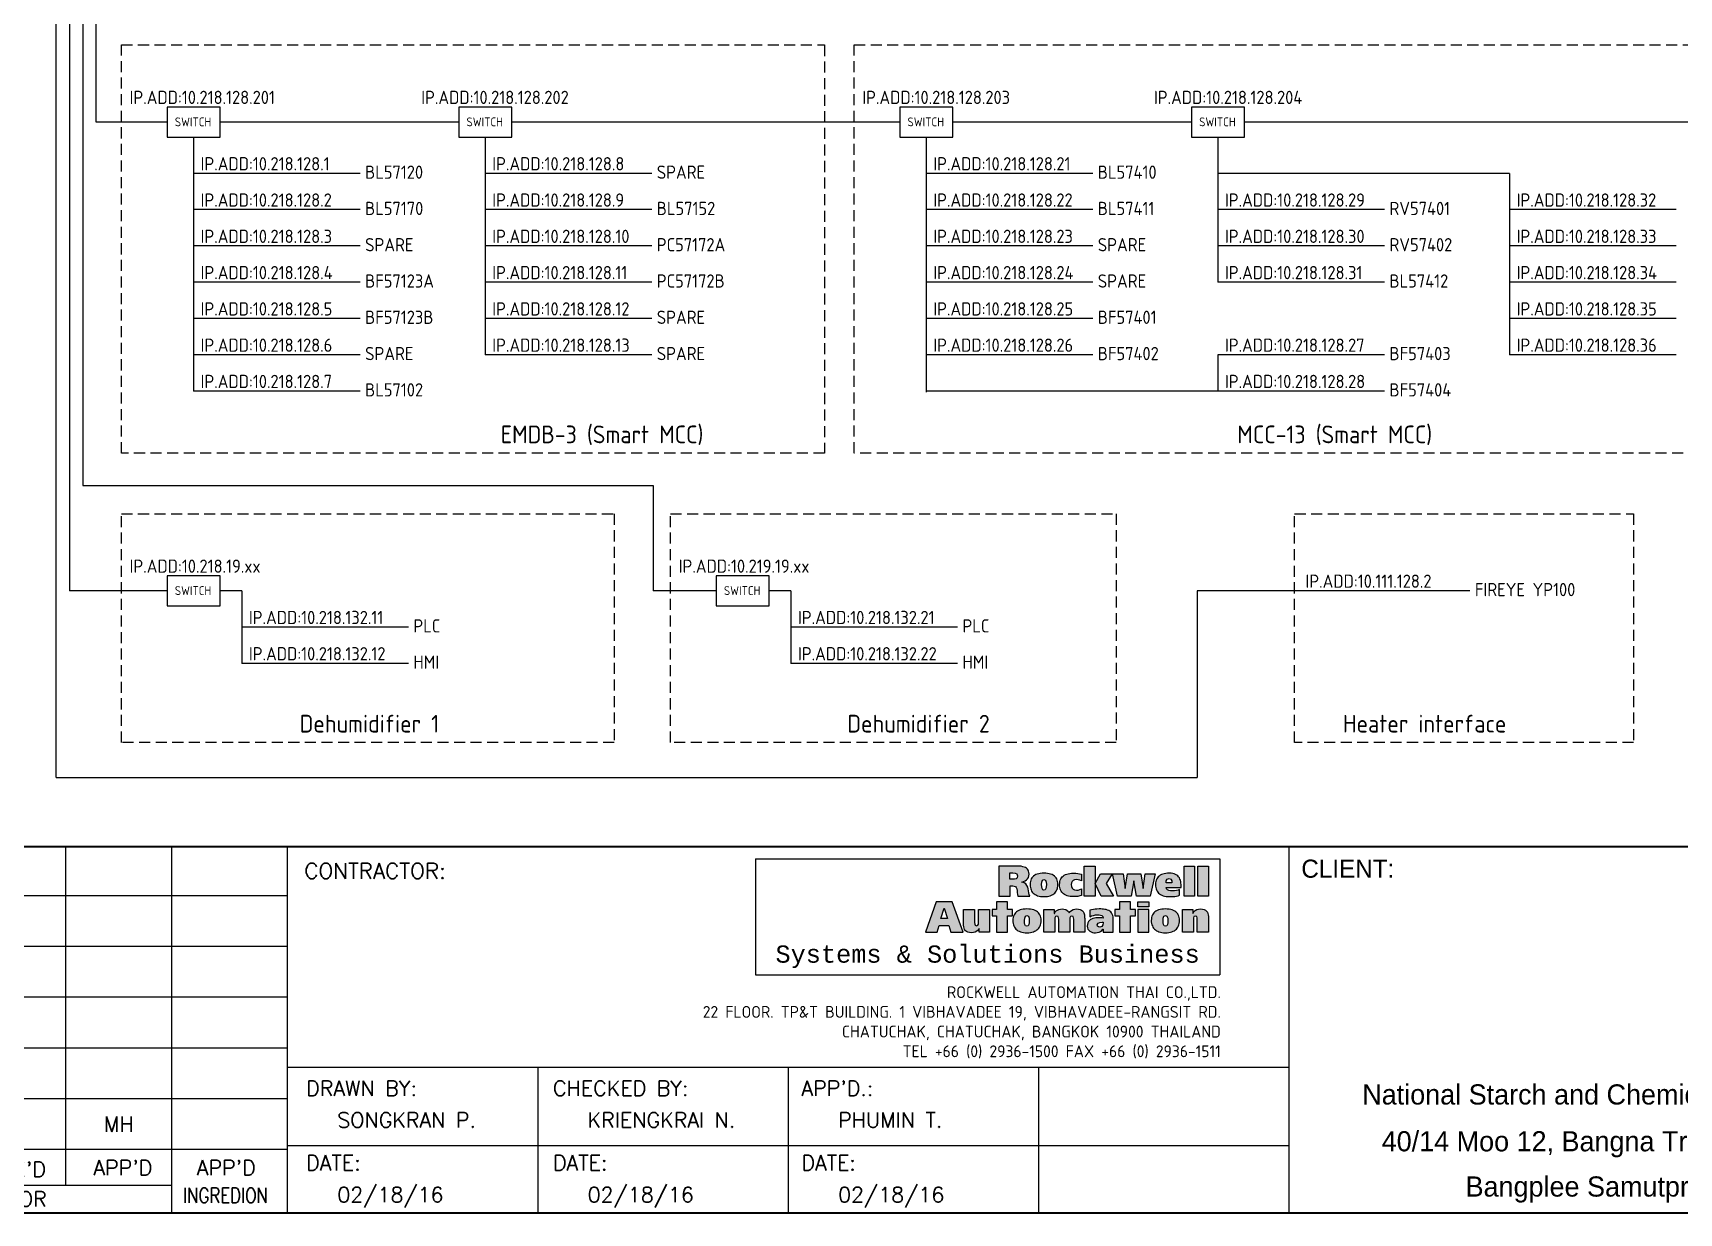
# Model space of a CAD drawing. Header units: inches. Extents: x -3706 to 19254, y 6721 to 14509.
# Drawn here: x 12789 to 16514, y 6721 to 9391 of the extents above; entities that cross this region are included whole.
import ezdxf
from ezdxf.enums import TextEntityAlignment as Align

# ---------------------------------------------------------------- set-up
doc = ezdxf.new("R2010")
doc.units = ezdxf.units.IN
doc.header["$LTSCALE"] = 100
doc.header["$MEASUREMENT"] = 0
doc.linetypes.add('HIDDEN', pattern=[0.375, 0.25, -0.125])
for name, color, linetype in [('GT_1', 9, 'Continuous'), ('HELPPOINT', 7, 'Continuous'), ('MEMBER', 7, 'Continuous'), ('RA_LOGO', 2, 'Continuous'), ('TITLE_BOX', 7, 'Continuous')]:
    doc.layers.add(name, color=color, linetype=linetype)
doc.styles.add('BOLD', font='monos.ttf')
doc.styles.add('HTX11', font='O8111901')
doc.styles.add('ISO3098B', font='iso3098b.shx')
doc.styles.add('ROMANS', font='romans', dxfattribs={"height": 3})
doc.styles.add('STYLE1', font='isocp2.shx', dxfattribs={"height": 25})
doc.styles.add('T1', font='browa.ttf', dxfattribs={"height": 1000})
doc.linetypes.add('FENCELINE1', pattern='A,0.25,-0.1,[133,ltypeshp.shx,S=0.1,R=0,X=-0.1,Y=0],-0.1,1', length=1.45)

# ---------------------------------------------------------------- blocks, each defined once
blk = doc.blocks.new('RA_LOGO1')
at = {"layer": 'RA_LOGO', "linetype": 'Continuous'}
h = blk.add_hatch(color=1, dxfattribs=at)
h.paths.add_polyline_path([(0.987, 0.539), (1.017, 0.539), (1.033, 0.538), (1.046, 0.533), (1.055, 0.521), (1.061, 0.505), (1.065, 0.484), (1.068, 0.461), (1.071, 0.439), (1.074, 0.42), (1.213, 0.42), (1.207, 0.439), (1.203, 0.46), (1.199, 0.482), (1.195, 0.504), (1.189, 0.526), (1.18, 0.545), (1.166, 0.562), (1.147, 0.575), (1.12, 0.583), (1.142, 0.59), (1.16, 0.598), (1.175, 0.609), (1.188, 0.621), (1.197, 0.637), (1.203, 0.655), (1.205, 0.677), (1.204, 0.694), (1.2, 0.709), (1.194, 0.723), (1.185, 0.734), (1.175, 0.744), (1.162, 0.752), (1.147, 0.759), (1.131, 0.763), (1.112, 0.767), (1.092, 0.769), (1.07, 0.77), (0.853, 0.77), (0.853, 0.42), (0.987, 0.42)])
h.paths.add_polyline_path([(0.981, 0.617), (0.981, 0.692), (1.018, 0.692), (1.044, 0.689), (1.063, 0.679), (1.071, 0.656), (1.066, 0.635), (1.054, 0.623), (1.036, 0.618), (1.016, 0.617)], flags=16)
h = blk.add_hatch(color=1, dxfattribs=at)
h.paths.add_polyline_path([(1.973, 0.769), (1.847, 0.769), (1.847, 0.42), (1.973, 0.42), (1.973, 0.566)])
h.paths.add_polyline_path([(1.974, 0.566), (2.045, 0.42), (2.187, 0.42), (2.101, 0.566), (2.173, 0.681), (2.036, 0.681)])
for color, points in [(1, [(3.007, 0.42), (3.13, 0.42), (3.13, 0.769), (3.007, 0.769)]), (1, [(3.292, 0.769), (3.169, 0.769), (3.169, 0.42), (3.292, 0.42)]), (1, [(1.697, 0.575), (1.705, 0.591), (1.718, 0.603), (1.735, 0.61), (1.756, 0.612), (1.778, 0.61), (1.796, 0.606), (1.813, 0.599), (1.813, 0.676), (1.793, 0.681), (1.771, 0.684), (1.748, 0.686), (1.721, 0.687), (1.699, 0.686), (1.679, 0.684), (1.66, 0.681), (1.643, 0.676), (1.627, 0.67), (1.613, 0.663), (1.601, 0.654), (1.59, 0.644), (1.581, 0.633), (1.573, 0.62), (1.567, 0.606), (1.563, 0.591), (1.561, 0.574), (1.56, 0.556), (1.56, 0.538), (1.563, 0.522), (1.566, 0.506), (1.572, 0.492), (1.578, 0.479), (1.586, 0.467), (1.596, 0.456), (1.607, 0.447), (1.619, 0.438), (1.632, 0.431), (1.648, 0.425), (1.664, 0.421), (1.682, 0.417), (1.701, 0.415), (1.721, 0.415), (1.748, 0.415), (1.772, 0.418), (1.794, 0.422), (1.815, 0.428), (1.815, 0.505), (1.797, 0.496), (1.778, 0.491), (1.756, 0.49), (1.735, 0.492), (1.718, 0.5), (1.705, 0.514), (1.697, 0.531), (1.694, 0.554)]), (1, [(2.233, 0.42), (2.391, 0.42), (2.423, 0.598), (2.424, 0.598), (2.455, 0.42), (2.612, 0.42), (2.671, 0.681), (2.556, 0.681), (2.533, 0.511), (2.532, 0.511), (2.503, 0.681), (2.351, 0.681), (2.324, 0.511), (2.323, 0.511), (2.298, 0.681), (2.174, 0.681)]), (252, [(0.745, 0.265), (0.617, 0.265), (0.617, 0.112), (0.617, 0.096), (0.611, 0.082), (0.594, 0.076), (0.579, 0.082), (0.573, 0.096), (0.572, 0.112), (0.572, 0.265), (0.444, 0.265), (0.444, 0.081), (0.445, 0.062), (0.449, 0.046), (0.455, 0.031), (0.465, 0.018), (0.478, 0.008), (0.494, 0.001), (0.513, -0.004), (0.537, -0.006), (0.558, -0.004), (0.579, 0.001), (0.597, 0.011), (0.612, 0.026), (0.625, 0.047), (0.625, 0), (0.745, 0)]), (252, [(0.956, 0.191), (1.011, 0.191), (1.011, 0.265), (0.956, 0.265), (0.956, 0.355), (0.828, 0.355), (0.828, 0.265), (0.774, 0.265), (0.774, 0.191), (0.828, 0.191), (0.828, 0), (0.956, 0)]), (252, [(1.505, 0.153), (1.505, 0.169), (1.511, 0.183), (1.528, 0.189), (1.543, 0.183), (1.549, 0.169), (1.55, 0.153), (1.55, 0), (1.678, 0), (1.678, 0.153), (1.679, 0.169), (1.685, 0.183), (1.701, 0.189), (1.717, 0.183), (1.723, 0.169), (1.724, 0.153), (1.724, 0), (1.852, 0), (1.852, 0.159), (1.851, 0.173), (1.851, 0.187), (1.85, 0.202), (1.847, 0.215), (1.843, 0.228), (1.836, 0.24), (1.827, 0.25), (1.816, 0.259), (1.8, 0.265), (1.781, 0.269), (1.758, 0.271), (1.738, 0.269), (1.717, 0.264), (1.698, 0.255), (1.682, 0.242), (1.672, 0.225), (1.663, 0.242), (1.649, 0.255), (1.631, 0.264), (1.61, 0.269), (1.589, 0.271), (1.57, 0.27), (1.551, 0.266), (1.535, 0.259), (1.52, 0.249), (1.508, 0.236), (1.497, 0.217), (1.497, 0.265), (1.377, 0.265), (1.377, 0), (1.505, 0)]), (252, [(2.257, 0), (2.386, 0), (2.386, 0.191), (2.441, 0.191), (2.441, 0.265), (2.386, 0.265), (2.386, 0.355), (2.257, 0.355), (2.257, 0.265), (2.203, 0.265), (2.203, 0.191), (2.257, 0.191)]), (252, [(3.117, 0.153), (3.117, 0.169), (3.123, 0.183), (3.14, 0.189), (3.155, 0.183), (3.161, 0.169), (3.162, 0.153), (3.162, 0), (3.29, 0), (3.29, 0.184), (3.289, 0.203), (3.285, 0.219), (3.279, 0.234), (3.269, 0.247), (3.256, 0.257), (3.24, 0.265), (3.221, 0.269), (3.197, 0.271), (3.176, 0.269), (3.155, 0.263), (3.137, 0.253), (3.122, 0.239), (3.109, 0.217), (3.109, 0.265), (2.989, 0.265), (2.989, 0), (3.117, 0)])]:
    blk.add_hatch(color=color, dxfattribs=at).paths.add_polyline_path(points)
h = blk.add_hatch(color=1, dxfattribs=at)
h.paths.add_polyline_path([(1.3, 0.676), (1.285, 0.67), (1.271, 0.663), (1.258, 0.654), (1.247, 0.644), (1.238, 0.633), (1.23, 0.62), (1.225, 0.606), (1.22, 0.591), (1.218, 0.574), (1.217, 0.556), (1.218, 0.538), (1.22, 0.522), (1.224, 0.506), (1.229, 0.492), (1.235, 0.479), (1.243, 0.467), (1.253, 0.456), (1.264, 0.447), (1.276, 0.438), (1.29, 0.431), (1.305, 0.425), (1.321, 0.421), (1.339, 0.417), (1.358, 0.415), (1.378, 0.415), (1.399, 0.415), (1.418, 0.417), (1.435, 0.421), (1.452, 0.425), (1.467, 0.431), (1.481, 0.438), (1.493, 0.447), (1.504, 0.456), (1.514, 0.467), (1.522, 0.479), (1.528, 0.492), (1.534, 0.506), (1.537, 0.522), (1.54, 0.538), (1.54, 0.556), (1.539, 0.574), (1.537, 0.591), (1.533, 0.606), (1.527, 0.62), (1.519, 0.633), (1.51, 0.644), (1.499, 0.654), (1.486, 0.663), (1.472, 0.67), (1.456, 0.676), (1.439, 0.681), (1.42, 0.684), (1.4, 0.686), (1.378, 0.687), (1.357, 0.686), (1.336, 0.684), (1.317, 0.681)])
h.paths.add_polyline_path([(1.36, 0.605), (1.378, 0.612), (1.396, 0.605), (1.404, 0.584), (1.406, 0.556), (1.405, 0.529), (1.401, 0.508), (1.393, 0.494), (1.378, 0.49), (1.364, 0.494), (1.356, 0.508), (1.352, 0.529), (1.351, 0.556), (1.353, 0.584)], flags=16)
h = blk.add_hatch(color=1, dxfattribs=at)
h.paths.add_polyline_path([(2.817, 0.415), (2.838, 0.415), (2.859, 0.415), (2.88, 0.416), (2.901, 0.418), (2.92, 0.421), (2.938, 0.425), (2.956, 0.43), (2.956, 0.497), (2.939, 0.49), (2.918, 0.485), (2.895, 0.482), (2.87, 0.481), (2.849, 0.482), (2.83, 0.485), (2.815, 0.493), (2.804, 0.504), (2.8, 0.521), (2.975, 0.521), (2.975, 0.536), (2.974, 0.555), (2.972, 0.572), (2.969, 0.589), (2.965, 0.605), (2.96, 0.619), (2.953, 0.632), (2.944, 0.645), (2.934, 0.655), (2.922, 0.665), (2.909, 0.673), (2.894, 0.679), (2.877, 0.683), (2.858, 0.686), (2.838, 0.687), (2.816, 0.686), (2.795, 0.684), (2.777, 0.681), (2.759, 0.676), (2.744, 0.67), (2.73, 0.663), (2.717, 0.654), (2.706, 0.644), (2.697, 0.633), (2.69, 0.62), (2.684, 0.606), (2.679, 0.591), (2.677, 0.574), (2.676, 0.556), (2.677, 0.538), (2.679, 0.522), (2.683, 0.507), (2.688, 0.492), (2.694, 0.479), (2.702, 0.467), (2.712, 0.456), (2.723, 0.447), (2.735, 0.438), (2.749, 0.431), (2.764, 0.425), (2.78, 0.421), (2.798, 0.417)])
h.paths.add_polyline_path([(2.799, 0.576), (2.801, 0.598), (2.811, 0.618), (2.834, 0.627), (2.855, 0.618), (2.864, 0.598), (2.865, 0.576)], flags=16)
h = blk.add_hatch(color=252, dxfattribs=at)
h.paths.add_polyline_path([(0.272, 0.077), (0.296, 0), (0.439, 0), (0.312, 0.355), (0.124, 0.355), (0, 0), (0.136, 0), (0.158, 0.077)])
h.paths.add_polyline_path([(0.255, 0.162), (0.177, 0.162), (0.216, 0.28)], flags=16)
h = blk.add_hatch(color=252, dxfattribs=at)
h.paths.add_polyline_path([(1.14, -0.003), (1.159, -0.005), (1.18, -0.006), (1.201, -0.005), (1.22, -0.003), (1.238, 0), (1.255, 0.005), (1.27, 0.011), (1.284, 0.018), (1.297, 0.027), (1.308, 0.036), (1.317, 0.047), (1.326, 0.06), (1.333, 0.073), (1.338, 0.087), (1.342, 0.103), (1.344, 0.12), (1.345, 0.137), (1.344, 0.156), (1.341, 0.173), (1.337, 0.188), (1.331, 0.203), (1.323, 0.216), (1.313, 0.227), (1.302, 0.238), (1.29, 0.246), (1.275, 0.254), (1.259, 0.26), (1.242, 0.265), (1.223, 0.268), (1.202, 0.27), (1.18, 0.271), (1.158, 0.27), (1.137, 0.268), (1.118, 0.265), (1.101, 0.26), (1.085, 0.254), (1.071, 0.246), (1.058, 0.238), (1.047, 0.227), (1.038, 0.216), (1.03, 0.203), (1.024, 0.188), (1.02, 0.173), (1.017, 0.156), (1.016, 0.137), (1.017, 0.12), (1.019, 0.103), (1.023, 0.087), (1.028, 0.073), (1.035, 0.06), (1.043, 0.047), (1.053, 0.036), (1.064, 0.027), (1.076, 0.018), (1.09, 0.011), (1.105, 0.005), (1.122, 0)])
h.paths.add_polyline_path([(1.165, 0.075), (1.157, 0.089), (1.153, 0.111), (1.152, 0.137), (1.154, 0.166), (1.162, 0.187), (1.18, 0.195), (1.198, 0.187), (1.207, 0.166), (1.208, 0.137), (1.207, 0.111), (1.204, 0.089), (1.195, 0.075), (1.18, 0.07)], flags=16)
h = blk.add_hatch(color=252, dxfattribs=at)
h.paths.add_polyline_path([(1.883, 0.052), (1.889, 0.036), (1.899, 0.023), (1.911, 0.012), (1.926, 0.004), (1.942, -0.001), (1.96, -0.005), (1.978, -0.006), (1.999, -0.004), (2.019, 0.001), (2.037, 0.01), (2.052, 0.022), (2.065, 0.04), (2.065, 0), (2.184, 0), (2.184, 0.161), (2.183, 0.18), (2.179, 0.197), (2.173, 0.212), (2.165, 0.225), (2.155, 0.236), (2.144, 0.245), (2.131, 0.252), (2.117, 0.258), (2.102, 0.263), (2.086, 0.266), (2.07, 0.268), (2.054, 0.27), (2.038, 0.271), (2.022, 0.271), (1.995, 0.27), (1.973, 0.269), (1.953, 0.266), (1.933, 0.261), (1.911, 0.256), (1.911, 0.181), (1.932, 0.19), (1.954, 0.197), (1.977, 0.202), (2, 0.204), (2.019, 0.203), (2.037, 0.2), (2.053, 0.194), (2.063, 0.183), (2.067, 0.165), (2.053, 0.167), (2.036, 0.168), (2.018, 0.169), (2, 0.168), (1.983, 0.167), (1.965, 0.164), (1.948, 0.16), (1.933, 0.154), (1.918, 0.147), (1.906, 0.137), (1.896, 0.125), (1.888, 0.11), (1.883, 0.092), (1.881, 0.072)])
h.paths.add_polyline_path([(1.998, 0.086), (2.007, 0.106), (2.028, 0.115), (2.055, 0.116), (2.067, 0.116), (2.067, 0.108), (2.063, 0.086), (2.05, 0.068), (2.028, 0.061), (2.011, 0.064), (2.001, 0.072)], flags=16)
h = blk.add_hatch(color=252, dxfattribs=at)
h.paths.add_polyline_path([(2.471, 0), (2.599, 0), (2.599, 0.264), (2.471, 0.264)])
h.paths.add_polyline_path([(2.599, 0.296), (2.599, 0.355), (2.471, 0.355), (2.471, 0.296)])
h = blk.add_hatch(color=252, dxfattribs=at)
h.paths.add_polyline_path([(2.751, -0.003), (2.77, -0.005), (2.791, -0.006), (2.811, -0.005), (2.831, -0.003), (2.849, 0), (2.865, 0.005), (2.881, 0.011), (2.895, 0.018), (2.907, 0.027), (2.918, 0.036), (2.928, 0.047), (2.936, 0.06), (2.943, 0.073), (2.948, 0.087), (2.952, 0.103), (2.955, 0.12), (2.955, 0.137), (2.954, 0.156), (2.952, 0.173), (2.947, 0.188), (2.941, 0.203), (2.934, 0.216), (2.924, 0.227), (2.913, 0.238), (2.9, 0.246), (2.886, 0.254), (2.87, 0.26), (2.852, 0.265), (2.833, 0.268), (2.813, 0.27), (2.791, 0.271), (2.769, 0.27), (2.748, 0.268), (2.729, 0.265), (2.711, 0.26), (2.695, 0.254), (2.681, 0.246), (2.669, 0.238), (2.658, 0.227), (2.648, 0.216), (2.64, 0.203), (2.634, 0.188), (2.63, 0.173), (2.628, 0.156), (2.627, 0.137), (2.627, 0.12), (2.63, 0.103), (2.633, 0.087), (2.639, 0.073), (2.645, 0.06), (2.654, 0.047), (2.663, 0.036), (2.674, 0.027), (2.687, 0.018), (2.701, 0.011), (2.716, 0.005), (2.733, 0)])
h.paths.add_polyline_path([(2.776, 0.075), (2.768, 0.089), (2.764, 0.111), (2.763, 0.137), (2.765, 0.166), (2.773, 0.187), (2.791, 0.195), (2.809, 0.187), (2.817, 0.166), (2.819, 0.137), (2.818, 0.111), (2.814, 0.089), (2.806, 0.075), (2.791, 0.07)], flags=16)
at = {"layer": 'RA_LOGO', "color": 1, "linetype": 'Continuous'}
for points in [[(1.147, 0.759), (1.131, 0.763), (1.112, 0.767), (1.092, 0.769), (1.07, 0.77), (0.853, 0.77), (0.853, 0.42), (0.987, 0.42), (0.987, 0.539), (1.017, 0.539), (1.033, 0.538), (1.046, 0.533), (1.055, 0.521), (1.061, 0.505), (1.065, 0.484), (1.068, 0.461), (1.071, 0.439), (1.074, 0.42), (1.213, 0.42), (1.207, 0.439), (1.203, 0.46), (1.199, 0.482), (1.195, 0.504), (1.189, 0.526), (1.18, 0.545), (1.166, 0.562), (1.147, 0.575), (1.121, 0.583), (1.121, 0.584), (1.142, 0.59), (1.16, 0.598), (1.175, 0.609), (1.188, 0.621), (1.197, 0.637), (1.203, 0.655), (1.205, 0.677), (1.204, 0.694), (1.2, 0.709), (1.194, 0.723), (1.185, 0.734), (1.175, 0.744), (1.162, 0.752)], [(1.973, 0.42), (1.847, 0.42), (1.847, 0.769), (1.973, 0.769), (1.973, 0.566), (1.974, 0.566), (1.973, 0.566)], [(3.007, 0.42), (3.007, 0.769), (3.13, 0.769), (3.13, 0.42)], [(3.169, 0.42), (3.169, 0.769), (3.292, 0.769), (3.292, 0.42)], [(1.016, 0.617), (0.981, 0.617), (0.981, 0.692), (1.018, 0.692), (1.044, 0.689), (1.063, 0.679), (1.071, 0.656), (1.066, 0.635), (1.054, 0.623), (1.036, 0.618)], [(1.456, 0.676), (1.439, 0.681), (1.42, 0.684), (1.4, 0.686), (1.378, 0.687), (1.357, 0.686), (1.336, 0.684), (1.317, 0.681), (1.3, 0.676), (1.285, 0.67), (1.271, 0.663), (1.258, 0.654), (1.247, 0.644), (1.238, 0.633), (1.23, 0.62), (1.225, 0.606), (1.22, 0.591), (1.218, 0.574), (1.217, 0.556), (1.217, 0.556), (1.218, 0.538), (1.22, 0.522), (1.224, 0.506), (1.229, 0.492), (1.235, 0.479), (1.243, 0.467), (1.253, 0.456), (1.264, 0.447), (1.276, 0.438), (1.29, 0.431), (1.305, 0.425), (1.321, 0.421), (1.339, 0.417), (1.358, 0.415), (1.378, 0.415), (1.399, 0.415), (1.418, 0.417), (1.435, 0.421), (1.452, 0.425), (1.467, 0.431), (1.481, 0.438), (1.493, 0.447), (1.504, 0.456), (1.514, 0.467), (1.522, 0.479), (1.528, 0.492), (1.534, 0.506), (1.537, 0.522), (1.54, 0.538), (1.54, 0.556), (1.539, 0.574), (1.537, 0.591), (1.533, 0.606), (1.527, 0.62), (1.519, 0.633), (1.51, 0.644), (1.499, 0.654), (1.486, 0.663), (1.472, 0.67)], [(1.351, 0.556), (1.353, 0.584), (1.36, 0.605), (1.378, 0.612), (1.396, 0.605), (1.404, 0.584), (1.406, 0.556), (1.405, 0.529), (1.401, 0.508), (1.393, 0.494), (1.378, 0.49), (1.364, 0.494), (1.356, 0.508), (1.352, 0.529)], [(1.679, 0.684), (1.699, 0.686), (1.721, 0.687), (1.748, 0.686), (1.771, 0.684), (1.793, 0.681), (1.813, 0.676), (1.813, 0.599), (1.796, 0.606), (1.778, 0.61), (1.756, 0.612), (1.735, 0.61), (1.718, 0.603), (1.705, 0.591), (1.697, 0.575), (1.694, 0.554), (1.697, 0.531), (1.705, 0.514), (1.718, 0.5), (1.735, 0.492), (1.756, 0.49), (1.778, 0.491), (1.797, 0.496), (1.815, 0.505), (1.815, 0.428), (1.794, 0.422), (1.772, 0.418), (1.748, 0.415), (1.721, 0.415), (1.701, 0.415), (1.682, 0.417), (1.664, 0.421), (1.648, 0.425), (1.632, 0.431), (1.619, 0.438), (1.607, 0.447), (1.596, 0.456), (1.586, 0.467), (1.578, 0.479), (1.572, 0.492), (1.566, 0.506), (1.563, 0.522), (1.56, 0.538), (1.56, 0.556), (1.561, 0.574), (1.563, 0.591), (1.567, 0.606), (1.573, 0.62), (1.581, 0.633), (1.59, 0.644), (1.601, 0.654), (1.613, 0.663), (1.627, 0.67), (1.643, 0.676), (1.66, 0.681)], [(2.045, 0.42), (1.974, 0.566), (2.036, 0.681), (2.173, 0.681), (2.101, 0.566), (2.187, 0.42)], [(2.455, 0.42), (2.424, 0.598), (2.423, 0.598), (2.391, 0.42), (2.233, 0.42), (2.174, 0.681), (2.298, 0.681), (2.323, 0.511), (2.324, 0.511), (2.351, 0.681), (2.503, 0.681), (2.532, 0.511), (2.533, 0.511), (2.556, 0.681), (2.671, 0.681), (2.612, 0.42)], [(2.817, 0.415), (2.838, 0.415), (2.859, 0.415), (2.88, 0.416), (2.901, 0.418), (2.92, 0.421), (2.938, 0.425), (2.956, 0.43), (2.956, 0.497), (2.939, 0.49), (2.918, 0.485), (2.895, 0.482), (2.87, 0.481), (2.849, 0.482), (2.83, 0.485), (2.815, 0.493), (2.804, 0.504), (2.8, 0.521), (2.975, 0.521), (2.975, 0.536), (2.974, 0.555), (2.972, 0.572), (2.969, 0.589), (2.965, 0.605), (2.96, 0.619), (2.953, 0.632), (2.944, 0.645), (2.934, 0.655), (2.922, 0.665), (2.909, 0.673), (2.894, 0.679), (2.877, 0.683), (2.858, 0.686), (2.838, 0.687), (2.816, 0.686), (2.795, 0.684), (2.777, 0.681), (2.759, 0.676), (2.744, 0.67), (2.73, 0.663), (2.717, 0.654), (2.706, 0.644), (2.697, 0.633), (2.69, 0.62), (2.684, 0.606), (2.679, 0.591), (2.677, 0.574), (2.676, 0.556), (2.676, 0.556), (2.677, 0.538), (2.679, 0.522), (2.683, 0.507), (2.688, 0.492), (2.694, 0.479), (2.702, 0.467), (2.712, 0.456), (2.723, 0.447), (2.735, 0.438), (2.749, 0.431), (2.764, 0.425), (2.78, 0.421), (2.798, 0.417)], [(2.865, 0.576), (2.799, 0.576), (2.801, 0.598), (2.811, 0.618), (2.834, 0.627), (2.855, 0.618), (2.864, 0.598)]]:
    blk.add_lwpolyline(points, close=True, dxfattribs=at)
at = {"layer": 'RA_LOGO', "color": 252, "linetype": 'Continuous'}
for points in [[(0.296, 0), (0.439, 0), (0.312, 0.355), (0.124, 0.355), (0, 0), (0.136, 0), (0.158, 0.077), (0.272, 0.077)], [(0.216, 0.279), (0.217, 0.279), (0.255, 0.162), (0.177, 0.162)], [(0.455, 0.031), (0.449, 0.046), (0.445, 0.062), (0.444, 0.081), (0.444, 0.265), (0.572, 0.265), (0.572, 0.112), (0.573, 0.096), (0.579, 0.082), (0.594, 0.076), (0.611, 0.082), (0.617, 0.096), (0.617, 0.112), (0.617, 0.265), (0.745, 0.265), (0.745, 0), (0.625, 0), (0.625, 0.045), (0.624, 0.045), (0.612, 0.026), (0.597, 0.011), (0.579, 0.001), (0.558, -0.004), (0.537, -0.006), (0.513, -0.004), (0.494, 0.001), (0.478, 0.008), (0.465, 0.018)], [(0.956, 0.191), (1.011, 0.191), (1.011, 0.265), (0.956, 0.265), (0.956, 0.355), (0.828, 0.355), (0.828, 0.265), (0.774, 0.265), (0.774, 0.191), (0.828, 0.191), (0.828, 0), (0.956, 0)], [(1.158, 0.27), (1.137, 0.268), (1.118, 0.265), (1.101, 0.26), (1.085, 0.254), (1.071, 0.246), (1.058, 0.238), (1.047, 0.227), (1.038, 0.216), (1.03, 0.203), (1.024, 0.188), (1.02, 0.173), (1.017, 0.156), (1.016, 0.137), (1.016, 0.137), (1.017, 0.12), (1.019, 0.103), (1.023, 0.087), (1.028, 0.073), (1.035, 0.06), (1.043, 0.047), (1.053, 0.036), (1.064, 0.027), (1.076, 0.018), (1.09, 0.011), (1.105, 0.005), (1.122, 0), (1.14, -0.003), (1.159, -0.005), (1.18, -0.006), (1.201, -0.005), (1.22, -0.003), (1.238, 0), (1.255, 0.005), (1.27, 0.011), (1.284, 0.018), (1.297, 0.027), (1.308, 0.036), (1.317, 0.047), (1.326, 0.06), (1.333, 0.073), (1.338, 0.087), (1.342, 0.103), (1.344, 0.12), (1.345, 0.137), (1.345, 0.137), (1.344, 0.156), (1.341, 0.173), (1.337, 0.188), (1.331, 0.203), (1.323, 0.216), (1.313, 0.227), (1.302, 0.238), (1.29, 0.246), (1.275, 0.254), (1.259, 0.26), (1.242, 0.265), (1.223, 0.268), (1.202, 0.27), (1.18, 0.271), (1.18, 0.271)], [(1.152, 0.137), (1.154, 0.166), (1.162, 0.187), (1.18, 0.195), (1.198, 0.187), (1.207, 0.166), (1.208, 0.137), (1.207, 0.111), (1.204, 0.089), (1.195, 0.075), (1.18, 0.07), (1.165, 0.075), (1.157, 0.089), (1.153, 0.111)], [(1.549, 0.169), (1.543, 0.183), (1.528, 0.189), (1.511, 0.183), (1.505, 0.169), (1.505, 0.153), (1.505, 0), (1.377, 0), (1.377, 0.265), (1.497, 0.265), (1.497, 0.219), (1.499, 0.219), (1.508, 0.236), (1.52, 0.249), (1.535, 0.259), (1.551, 0.266), (1.57, 0.27), (1.589, 0.271), (1.61, 0.269), (1.631, 0.264), (1.649, 0.255), (1.663, 0.242), (1.672, 0.226), (1.673, 0.226), (1.682, 0.242), (1.698, 0.255), (1.717, 0.264), (1.738, 0.269), (1.758, 0.271), (1.781, 0.269), (1.8, 0.265), (1.816, 0.259), (1.827, 0.25), (1.836, 0.24), (1.843, 0.228), (1.847, 0.215), (1.85, 0.202), (1.851, 0.187), (1.851, 0.173), (1.852, 0.159), (1.852, 0), (1.724, 0), (1.724, 0.153), (1.723, 0.169), (1.717, 0.183), (1.701, 0.189), (1.685, 0.183), (1.679, 0.169), (1.678, 0.153), (1.678, 0), (1.55, 0), (1.55, 0.153)], [(1.973, 0.269), (1.953, 0.266), (1.933, 0.261), (1.911, 0.256), (1.911, 0.181), (1.932, 0.19), (1.954, 0.197), (1.977, 0.202), (2, 0.204), (2.019, 0.203), (2.037, 0.2), (2.053, 0.194), (2.063, 0.183), (2.067, 0.165), (2.053, 0.167), (2.036, 0.168), (2.018, 0.169), (2, 0.168), (1.983, 0.167), (1.965, 0.164), (1.948, 0.16), (1.933, 0.154), (1.918, 0.147), (1.906, 0.137), (1.896, 0.125), (1.888, 0.11), (1.883, 0.092), (1.881, 0.072), (1.881, 0.072), (1.883, 0.052), (1.889, 0.036), (1.899, 0.023), (1.911, 0.012), (1.926, 0.004), (1.942, -0.001), (1.96, -0.005), (1.978, -0.006), (1.999, -0.004), (2.019, 0.001), (2.037, 0.01), (2.052, 0.022), (2.064, 0.038), (2.065, 0.038), (2.065, 0), (2.184, 0), (2.184, 0.161), (2.183, 0.18), (2.179, 0.197), (2.173, 0.212), (2.165, 0.225), (2.155, 0.236), (2.144, 0.245), (2.131, 0.252), (2.117, 0.258), (2.102, 0.263), (2.086, 0.266), (2.07, 0.268), (2.054, 0.27), (2.038, 0.271), (2.022, 0.271), (1.995, 0.27)], [(2.386, 0), (2.386, 0.191), (2.441, 0.191), (2.441, 0.265), (2.386, 0.265), (2.386, 0.355), (2.257, 0.355), (2.257, 0.265), (2.203, 0.265), (2.203, 0.191), (2.257, 0.191), (2.257, 0)], [(2.471, 0.296), (2.471, 0.355), (2.599, 0.355), (2.599, 0.296)], [(2.599, 0), (2.599, 0.264), (2.471, 0.264), (2.471, 0)], [(2.87, 0.26), (2.852, 0.265), (2.833, 0.268), (2.813, 0.27), (2.791, 0.271), (2.769, 0.27), (2.748, 0.268), (2.729, 0.265), (2.711, 0.26), (2.695, 0.254), (2.681, 0.246), (2.669, 0.238), (2.658, 0.227), (2.648, 0.216), (2.64, 0.203), (2.634, 0.188), (2.63, 0.173), (2.628, 0.156), (2.627, 0.137), (2.627, 0.137), (2.627, 0.12), (2.63, 0.103), (2.633, 0.087), (2.639, 0.073), (2.645, 0.06), (2.654, 0.047), (2.663, 0.036), (2.674, 0.027), (2.687, 0.018), (2.701, 0.011), (2.716, 0.005), (2.733, 0), (2.751, -0.003), (2.77, -0.005), (2.791, -0.006), (2.811, -0.005), (2.831, -0.003), (2.849, 0), (2.865, 0.005), (2.881, 0.011), (2.895, 0.018), (2.907, 0.027), (2.918, 0.036), (2.928, 0.047), (2.936, 0.06), (2.943, 0.073), (2.948, 0.087), (2.952, 0.103), (2.955, 0.12), (2.955, 0.137), (2.955, 0.137), (2.954, 0.156), (2.952, 0.173), (2.947, 0.188), (2.941, 0.203), (2.934, 0.216), (2.924, 0.227), (2.913, 0.238), (2.9, 0.246), (2.886, 0.254)], [(2.763, 0.137), (2.765, 0.166), (2.773, 0.187), (2.791, 0.195), (2.809, 0.187), (2.817, 0.166), (2.819, 0.137), (2.818, 0.111), (2.814, 0.089), (2.806, 0.075), (2.791, 0.07), (2.776, 0.075), (2.768, 0.089), (2.764, 0.111)], [(3.117, 0.169), (3.117, 0.153), (3.117, 0), (2.989, 0), (2.989, 0.265), (3.109, 0.265), (3.109, 0.219), (3.11, 0.219), (3.122, 0.239), (3.137, 0.253), (3.155, 0.263), (3.176, 0.269), (3.197, 0.271), (3.221, 0.269), (3.24, 0.265), (3.256, 0.257), (3.269, 0.247), (3.279, 0.234), (3.285, 0.219), (3.289, 0.203), (3.29, 0.184), (3.29, 0), (3.162, 0), (3.162, 0.153), (3.161, 0.169), (3.155, 0.183), (3.14, 0.189), (3.123, 0.183)], [(2.067, 0.108), (2.063, 0.086), (2.05, 0.068), (2.028, 0.061), (2.011, 0.064), (2.001, 0.072), (1.998, 0.086), (2.007, 0.106), (2.028, 0.115), (2.055, 0.116), (2.067, 0.116)]]:
    blk.add_lwpolyline(points, close=True, dxfattribs=at)
blk = doc.blocks.new('TPA')
at = {"color": 0}
for p, q in [((565225.5, 502262.6), (565225.5, 502159)), ((565225.5, 502262.6), (565640.1, 502262.6)), ((565640.1, 502262.6), (565640.1, 502159)), ((565225.5, 502159), (565640.1, 502159))]:
    blk.add_line(p, q, dxfattribs=at)
at = {"layer": 'GT_1', "color": 4, "flags": 128}
for points in [[(564609.7, 501971.2), (564609.7, 502273.8)], [(564704.3, 501946.4), (564704.3, 502273.8)], [(564807.7, 501946.4), (564807.7, 502273.8)], [(565702.1, 501946.4), (565702.1, 502273.8)], [(564807.7, 502229.7), (562706.8, 502229.7)], [(564807.7, 502184.4), (562706.8, 502184.4)], [(564807.7, 502139.1), (562706.8, 502139.1)], [(564807.7, 502093.7), (562706.8, 502093.7)], [(565702.1, 502076.3), (564807.7, 502076.3)], [(565031.3, 501946.4), (565031.3, 502076.3)], [(565254.9, 501946.4), (565254.9, 502076.3)], [(565478.5, 501946.4), (565478.5, 502076.3)], [(564807.7, 502048.3), (562706.8, 502048.3)], [(564807.6, 502003), (562706.8, 502003)], [(565702.1, 502006.4), (564807.7, 502006.4)], [(564704.3, 501971.1), (564419.8, 501971.1)]]:
    blk.add_lwpolyline(points, dxfattribs=at)
at = {"layer": 'HELPPOINT', "color": 4, "lineweight": 35}
blk.add_line((567131, 501946.4), (562706.8, 501946.4), dxfattribs=at)
blk.add_line((567131, 501946.4), (562706.8, 501946.4), dxfattribs=at)
at = {"layer": 'MEMBER', "color": 4, "lineweight": 35}
blk.add_line((562706.8, 502273.8), (567131, 502273.8), dxfattribs=at)
blk.add_line((562706.8, 502273.8), (567131, 502273.8), dxfattribs=at)
at = {"color": 0, "xscale": 76.7727272878401, "yscale": 76.77272728798562, "zscale": 76.772727288}
blk.add_blockref('RA_LOGO1', (565377.2, 502197.1), dxfattribs=at)
at = {"color": 0, "insert": (565243.3, 502185.3), "char_height": 15.355, "width": 438.272, "attachment_point": 1, "style": 'BOLD'}
blk.add_mtext('{\\W1.04;Systems & Solutions Business}', dxfattribs=at)
at = {"color": 4, "insert": (565640.9, 502148.9), "char_height": 10.5571, "width": 527.854, "attachment_point": 3, "style": 'ISO3098B'}
blk.add_mtext('ROCKWELL AUTOMATION THAI CO.,LTD.\\P22 FLOOR. TP&T BUILDING. 1 VIBHAVADEE 19, VIBHAVADEE-RANGSIT RD. CHATUCHAK, CHATUCHAK, BANGKOK 10900 THAILAND\\PTEL +66 (0) 2936-1500 FAX +66 (0) 2936-1511', dxfattribs=at)
at = {"style": 'HTX11'}
for tag, p in [('A', (566704.3, 502037.1)), ('B', (567038.2, 501963.3))]:
    blk.add_attdef(tag, text='', height=16.8, dxfattribs=at).set_placement(p, align=Align.MIDDLE_CENTER)
at = {"layer": 'GT_1', "color": 4, "style": 'HTX11'}
blk.add_text('CLIENT:', height=16.19, dxfattribs=at).set_placement((565712.8, 502245.8))
at = {"layer": 'MEMBER', "color": 4, "ltscale": 0.8, "style": 'ROMANS'}
for s, height, p in [('CONTRACTOR:', 14.035, (564822.6, 502244.9)), ('DRAWN BY:', 13.49, (564824.3, 502051.1)), ('CHECKED BY:', 13.495, (565044.7, 502051.1)), ("APP'D.:", 13.49, (565266.5, 502051.1)), ('SONGKRAN P.', 13.495, (564852.1, 502022.7)), ('KRIENGKRAI N.', 13.495, (565075.6, 502022.7)), ('PHUMIN T.', 13.49, (565299.2, 502022.7)), ('DATE:', 13.49, (564824.3, 501984.5)), ('DATE:', 13.49, (565044.7, 501984.5)), ('DATE:', 13.49, (565266.5, 501984.5)), ("CHK'D", 13.49, (564537, 501978.7)), ("APP'D", 13.49, (564634.3, 501980.1)), ("APP'D", 13.49, (564726.6, 501980.1)), ('VENDOR', 13.49, (564521.5, 501952.2)), ('02/18/16', 13.49, (564852.1, 501956)), ('02/18/16', 13.49, (565075.6, 501956)), ('02/18/16', 13.49, (565299.2, 501956))]:
    blk.add_text(s, height=height, dxfattribs=at).set_placement(p)
blk.add_text('MH', height=13.49, dxfattribs=at).set_placement((564657, 502025.8), align=Align.MIDDLE_CENTER)
at = {"layer": 'MEMBER', "color": 4, "ltscale": 0.8, "style": 'ROMANS', "width": 0.8}
blk.add_text('INGREDION', height=13.49, dxfattribs=at).set_placement((564714.3, 501955.4))
at = {"layer": 'TITLE_BOX', "color": 7, "linetype": 'ByBlock', "style": 'T1'}
for s, p in [('National Starch and Chemical (Thailand) Limited', (566026.1, 502052.3)), ('40/14 Moo 12, Bangna Trad Road Bangkaew', (566026.1, 502010.5)), ('Bangplee Samutprakarn 10540', (566026.1, 501970.1))]:
    blk.add_text(s, height=18, dxfattribs=at).set_placement(p, align=Align.MIDDLE_CENTER)

msp = doc.modelspace()

# ---------------------------------------------------------------- linework, layer by layer
at = {"color": 128, "linetype": 'FENCELINE1'}
for p, q in [((12842, 7706.9), (12842, 11148.2)), ((16041, 8129), (15423.9, 8129)), ((15423.9, 8129), (15423.9, 7706.9)), ((12842, 7706.9), (15423.9, 7706.9))]:
    msp.add_line(p, q, dxfattribs=at)
at = {"color": 2}
for p, q in [((12872, 10782.5), (12872, 8129)), ((12902, 10752.5), (12902, 8367.5)), ((12932, 9189.8), (12932, 9418.8)), ((13092.7, 9189.8), (12932, 9189.8)), ((13752.7, 9189.8), (13212.8, 9189.8)), ((14750.7, 9189.8), (13872.8, 9189.8)), ((15410.7, 9189.8), (14870.8, 9189.8)), ((17068.7, 9189.8), (15530.8, 9189.8)), ((13152.7, 9155.8), (13152.7, 8581.1)), ((13812.7, 9155.8), (13812.7, 8663.2)), ((14810.8, 9155.8), (14810.8, 8578.7)), ((15470.8, 9155.8), (15470.8, 8827.4)), ((13529.6, 9073.7), (13152.7, 9073.7)), ((14189.6, 9073.7), (13812.7, 9073.7)), ((15187.6, 9073.7), (14810.8, 9073.7)), ((16130.8, 9073.7), (15470.8, 9073.7)), ((16130.8, 9073.7), (16130.8, 8663.2)), ((13529.6, 8991.6), (13152.7, 8991.6)), ((14189.6, 8991.6), (13812.7, 8991.6)), ((15187.6, 8991.6), (14810.8, 8991.6)), ((15847.6, 8991.6), (15470.8, 8991.6)), ((16507.6, 8991.6), (16130.8, 8991.6)), ((13529.6, 8909.5), (13152.7, 8909.5)), ((14189.6, 8909.5), (13812.7, 8909.5)), ((15187.6, 8909.5), (14810.8, 8909.5)), ((15847.6, 8909.5), (15470.8, 8909.5)), ((16507.6, 8909.5), (16130.8, 8909.5)), ((13529.6, 8827.4), (13152.7, 8827.4)), ((14189.6, 8827.4), (13812.7, 8827.4)), ((15187.6, 8827.4), (14810.8, 8827.4)), ((15847.6, 8827.4), (15470.8, 8827.4)), ((16507.6, 8827.4), (16130.8, 8827.4)), ((13529.6, 8745.3), (13152.7, 8745.3)), ((14189.6, 8745.3), (13812.7, 8745.3)), ((15187.6, 8745.3), (14810.8, 8745.3)), ((16507.6, 8745.3), (16130.8, 8745.3)), ((13529.6, 8663.2), (13152.7, 8663.2)), ((14189.6, 8663.2), (13812.7, 8663.2)), ((15187.6, 8663.2), (14810.8, 8663.2)), ((15470.8, 8663.2), (15470.8, 8581.1)), ((15847.6, 8663.2), (15470.8, 8663.2)), ((16507.6, 8663.2), (16130.8, 8663.2)), ((13529.6, 8581.1), (13152.7, 8581.1)), ((15580, 8581.1), (14810.8, 8581.1)), ((15847.6, 8581.1), (15470.8, 8581.1)), ((12902, 8367.5), (14192.7, 8367.5)), ((14192.7, 8367.5), (14192.7, 8129)), ((13092.7, 8129), (12872, 8129)), ((13262, 8129), (13212.8, 8129)), ((13262, 8129), (13262, 7964.8)), ((14335.2, 8129), (14192.7, 8129)), ((14504.6, 8129), (14455.3, 8129)), ((14504.6, 8129), (14504.6, 7964.8)), ((13638.9, 8046.9), (13262, 8046.9)), ((14881.4, 8046.9), (14504.6, 8046.9)), ((13638.9, 7964.8), (13262, 7964.8)), ((14881.4, 7964.8), (14504.6, 7964.8))]:
    msp.add_line(p, q, dxfattribs=at)
at = {"color": 8, "linetype": 'HIDDEN'}
for points in [[(12989.4, 9364.2), (14580.4, 9364.2), (14580.4, 8440.4), (12989.4, 8440.4)], [(14647.5, 9364.2), (16898.5, 9364.2), (16898.5, 8440.4), (14647.5, 8440.4)], [(12989.4, 8303.4), (14104.6, 8303.4), (14104.6, 7785.8), (12989.4, 7785.8)], [(14232, 8303.4), (15240.4, 8303.4), (15240.4, 7785.8), (14232, 7785.8)], [(15644.3, 8303.4), (16411, 8303.4), (16411, 7785.8), (15644.3, 7785.8)]]:
    msp.add_lwpolyline(points, close=True, dxfattribs=at)
for points in [[(13212.8, 9223.8), (13092.7, 9223.8), (13092.7, 9155.8), (13212.8, 9155.8)], [(13872.8, 9223.8), (13752.7, 9223.8), (13752.7, 9155.8), (13872.8, 9155.8)], [(14870.8, 9223.8), (14750.7, 9223.8), (14750.7, 9155.8), (14870.8, 9155.8)], [(15530.8, 9223.8), (15410.7, 9223.8), (15410.7, 9155.8), (15530.8, 9155.8)], [(13212.8, 8163.1), (13092.7, 8163.1), (13092.7, 8095), (13212.8, 8095)], [(14455.3, 8163.1), (14335.2, 8163.1), (14335.2, 8095), (14455.3, 8095)]]:
    msp.add_lwpolyline(points, close=True)

# ---------------------------------------------------------------- block references
at = {"xscale": 2.534400000000687, "yscale": 2.534399999999096, "zscale": 2.534400000000001}
msp.add_blockref('TPA', (-1418083.1, -1265412), dxfattribs=at)

# ---------------------------------------------------------------- texts
at = {"style": 'STYLE1'}
for s, p in [('IP.ADD:10.218.128.201', (13007.9, 9230.6)), ('IP.ADD:10.218.128.202', (13667.9, 9230.6)), ('IP.ADD:10.218.128.203', (14665.9, 9230.6)), ('IP.ADD:10.218.128.204', (15325.9, 9230.6)), ('IP.ADD:10.218.128.1', (13168.6, 9080.4)), ('BL57120', (13540.9, 9061.4)), ('IP.ADD:10.218.128.8', (13828.6, 9080.4)), ('SPARE', (14200.9, 9061.4)), ('IP.ADD:10.218.128.21', (14826.6, 9080.4)), ('BL57410', (15198.9, 9061.4)), ('IP.ADD:10.218.128.2', (13168.6, 8998.3)), ('IP.ADD:10.218.128.9', (13828.6, 8998.3)), ('IP.ADD:10.218.128.22', (14826.6, 8998.3)), ('IP.ADD:10.218.128.29', (15486.6, 8998.3)), ('IP.ADD:10.218.128.32', (16146.6, 8998.3)), ('BL57170', (13540.9, 8979.3)), ('BL57152', (14200.9, 8979.3)), ('BL57411', (15198.9, 8979.3)), ('RV57401', (15858.9, 8979.3)), ('IP.ADD:10.218.128.3', (13168.6, 8916.2)), ('IP.ADD:10.218.128.10', (13828.6, 8916.2)), ('IP.ADD:10.218.128.23', (14826.6, 8916.2)), ('IP.ADD:10.218.128.30', (15486.6, 8916.2)), ('IP.ADD:10.218.128.33', (16146.6, 8916.2)), ('SPARE', (13540.9, 8897.2)), ('PC57172A', (14200.9, 8897.2)), ('SPARE', (15198.9, 8897.2)), ('RV57402', (15858.9, 8897.2)), ('IP.ADD:10.218.128.4', (13168.6, 8834.1)), ('BF57123A', (13540.9, 8815.1)), ('IP.ADD:10.218.128.11', (13828.6, 8834.1)), ('PC57172B', (14200.9, 8815.1)), ('IP.ADD:10.218.128.24', (14826.6, 8834.1)), ('SPARE', (15198.9, 8815.1)), ('IP.ADD:10.218.128.31', (15486.6, 8834.1)), ('BL57412', (15858.9, 8815.1)), ('IP.ADD:10.218.128.34', (16146.6, 8834.1)), ('IP.ADD:10.218.128.5', (13168.6, 8752)), ('BF57123B', (13540.9, 8733)), ('IP.ADD:10.218.128.12', (13828.6, 8752)), ('SPARE', (14200.9, 8733)), ('IP.ADD:10.218.128.25', (14826.6, 8752)), ('BF57401', (15198.9, 8733)), ('IP.ADD:10.218.128.35', (16146.6, 8752)), ('IP.ADD:10.218.128.6', (13168.6, 8669.9)), ('SPARE', (13540.9, 8650.9)), ('IP.ADD:10.218.128.13', (13828.6, 8669.9)), ('SPARE', (14200.9, 8650.9)), ('IP.ADD:10.218.128.26', (14826.6, 8669.9)), ('BF57402', (15198.9, 8650.9)), ('IP.ADD:10.218.128.27', (15486.6, 8669.9)), ('BF57403', (15858.9, 8650.9)), ('IP.ADD:10.218.128.36', (16146.6, 8669.9)), ('IP.ADD:10.218.128.7', (13168.6, 8587.8)), ('IP.ADD:10.218.128.28', (15486.6, 8587.8)), ('BL57102', (13540.9, 8568.8)), ('BF57404', (15858.9, 8568.8)), ('IP.ADD:10.218.19.xx', (13007.9, 8169.8)), ('IP.ADD:10.219.19.xx', (14250.5, 8169.8)), ('IP.ADD:10.111.128.2', (15668.8, 8135.8)), ('FIREYE YP100', (16052.3, 8116.8)), ('IP.ADD:10.218.132.11', (13277.9, 8053.7)), ('IP.ADD:10.218.132.21', (14520.4, 8053.7)), ('PLC', (13650.2, 8034.7)), ('PLC', (14892.7, 8034.7)), ('IP.ADD:10.218.132.12', (13277.9, 7971.6)), ('HMI', (13650.2, 7952.6)), ('IP.ADD:10.218.132.22', (14520.4, 7971.6)), ('HMI', (14892.7, 7952.6))]:
    msp.add_text(s, height=30, dxfattribs=at).set_placement(p)
for s, height, p in [('SWITCH', 20, (13151.6, 9190.2)), ('SWITCH', 20, (13811.6, 9190.2)), ('SWITCH', 20, (14809.6, 9190.2)), ('SWITCH', 20, (15469.6, 9190.2)), ('EMDB-3 (Smart MCC)', 40, (14077.1, 8483)), ('MCC-13 (Smart MCC)', 40, (15735.1, 8483)), ('SWITCH', 20, (13151.6, 8129.5)), ('SWITCH', 20, (14394.1, 8129.5)), ('Dehumidifier 1', 40, (13550.6, 7828.4)), ('Dehumidifier 2', 40, (14793.2, 7828.4)), ('Heater interface', 40, (15938.4, 7828.4))]:
    msp.add_text(s, height=height, dxfattribs=at).set_placement(p, align=Align.MIDDLE_CENTER)

doc.saveas('drawing.dxf')
